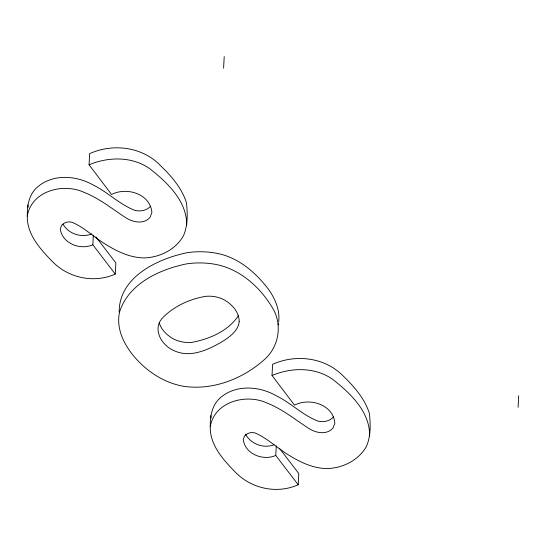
<?xml version="1.0" encoding="UTF-8"?>
<svg xmlns="http://www.w3.org/2000/svg" width="546" height="546" viewBox="0 0 546 546"><rect width="100%" height="100%" fill="white"/><g stroke="black" fill="none" stroke-linecap="round" stroke-linejoin="round"><path stroke-width="0.82" d="M95.953 236.923L115.848 262.913L115.261 274.092C93.946 283.592 68.407 278.044 52.266 261.404C40.254 249.01 26.87 234.452 27.3 216.08C27.068 205.938 28.89 195.256 36.48 187.906C52.177 173.416 76.235 175.191 93.735 185.312C108.354 192.492 119.963 204.839 135.319 210.524C140.813 211.561 146.86 210.613 150.641 206.149M27.3 216.08C31.395 190.984 62.892 182.739 83.722 192.199C99.338 198.307 112.374 209.057 126.317 218.093C133.442 222.406 143.967 224.474 150.054 217.328L151.89 212.606C150.457 193.857 126.713 186.623 111.568 194.478L89.066 164.803L89.646 153.631C113.138 143.086 142.404 146.744 160.626 165.697C171.464 176.256 181.798 188.036 186.439 202.723C187.626 213.936 187.974 225.553 183.326 236.084C175.403 249.645 160.094 257.255 144.676 257.903C130.262 257.917 117.117 251.508 105.153 244.042C93.892 237.114 84.186 227.375 71.908 222.222C68.141 221.294 64.189 222.318 61.637 225.321L60.265 228.904C62.135 243.386 80.153 250.477 92.82 244.772L115.261 274.092M92.82 244.772L93.318 235.19M223.594 68.216L224.208 56.586M279.422 448.266L298.805 473.587L298.218 484.759C276.904 494.267 251.365 488.718 235.224 472.078C223.212 459.677 209.828 445.127 210.258 426.754C210.026 416.612 211.848 405.931 219.437 398.58C235.142 384.084 259.193 385.865 276.692 395.987C291.311 403.166 302.921 415.506 318.277 421.198C323.771 422.235 329.825 421.287 333.599 416.823M210.258 426.754C214.353 401.658 245.85 393.413 266.68 402.873C282.296 408.981 295.331 419.731 309.275 428.767C316.4 433.08 326.924 435.148 333.012 427.996L334.848 423.28C333.415 404.531 309.671 397.29 294.526 405.146L272.024 375.477L272.604 364.305C296.096 353.76 325.361 357.418 343.584 376.371C354.422 386.93 364.755 398.71 369.396 413.397C370.584 424.604 370.932 436.227 366.284 446.758C358.36 460.319 343.052 467.929 327.634 468.577C313.22 468.591 300.082 462.175 288.111 454.716C276.849 447.788 267.144 438.049 254.866 432.896C251.099 431.968 247.147 432.992 244.594 435.995L243.223 439.578C245.093 454.06 263.111 461.152 275.778 455.439L298.218 484.759M275.778 455.439L276.276 445.864M518.093 407.323L518.7 395.686M119.171 311.855C119.117 277.04 157.234 259.009 186.65 252.791A68.68 53.453 3 0 1 215.793 253.132C238.063 256.961 256.04 272.597 269.158 290.213C275.443 299.447 280.091 310.572 278.678 321.935M278.194 325.047L278.433 323.491M238.459 315.54C228.467 331.026 209.282 339.196 191.653 342.383A27.095 21.082 3 0 1 173.369 338.895C167.144 335.333 161.445 330.016 159.255 323.014M89.066 164.803C108.32 156.709 131.866 156.245 149.522 168.516C167.322 182.46 187.107 201.051 186.684 225.402M272.024 375.477C291.277 367.383 314.824 366.919 332.48 379.19C350.279 393.127 370.065 411.725 369.642 436.07M91.83 233.947C81.361 238.001 68.687 234.05 63.022 224.222M274.003 444.792C263.425 448.792 250.921 444.075 245.509 434.186M210.845 415.574L211.056 418.011M27.887 204.907L28.099 207.337M119.567 312.005C115.848 328.774 124.208 345.045 134.889 357.453C147.591 371.949 164.496 382.964 183.674 386.302C213.541 390.697 244.192 378.358 265.957 358.142C278.876 345.598 282.105 324.959 273.28 309.2C260.79 287.64 240.322 268.939 215.206 264.312A68.68 53.453 3 0 0 186.063 263.971C159.057 269.669 128.501 283.777 119.567 312.005M239.196 321.328C238.575 330.398 230.48 336.124 223.607 340.786C213.588 346.799 202.853 352.3 191.066 353.562A27.095 21.082 3 0 1 172.782 350.075C161.787 344.792 152.853 330.159 161.5 319.069C172.802 306.702 189.08 299.167 205.446 296.362A26.761 20.823 3 0 1 223.874 299.638C231.77 304.054 239.059 311.814 239.196 321.328"/></g></svg>
